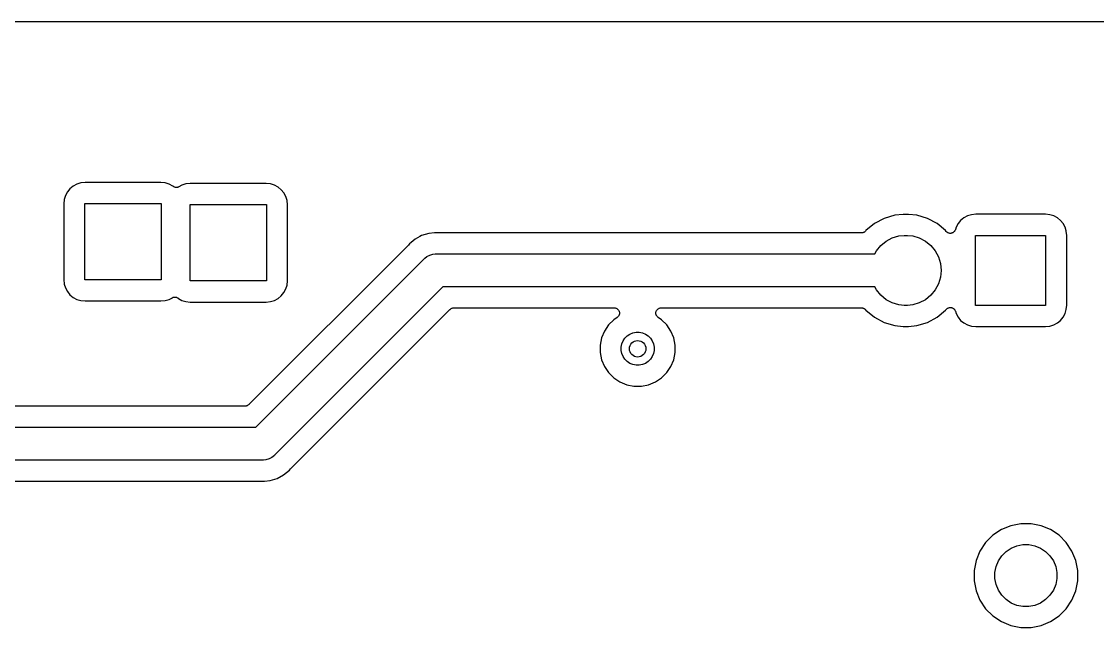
# Model space of a CAD drawing. Extents: x 1.79 to 9.66, y -5.89 to -1.5.
# Drawn here: x 7.325 to 8.352, y -2.077 to -1.499 of the extents above; entities that cross this region are included whole.
import ezdxf

# ---------------------------------------------------------------- set-up
doc = ezdxf.new("R2010")
doc.units = 0
doc.header["$MEASUREMENT"] = 0
doc.layers.add('BLACK', color=7, linetype='CONTINUOUS')

msp = doc.modelspace()

# ---------------------------------------------------------------- linework, layer by layer
at = {"layer": 'BLACK', "linetype": 'CONTINUOUS'}
for p, q in [((2.27921, -1.4986), (9.16855, -1.4986)), ((7.38189, -1.65273), (7.37813, -1.65387)), ((7.38606, -1.65232), (7.38189, -1.65273)), ((7.4584, -1.65232), (7.38606, -1.65232)), ((7.46257, -1.65273), (7.4584, -1.65232)), ((7.46634, -1.65387), (7.46257, -1.65273)), ((7.36911, -1.66128), (7.36725, -1.66475)), ((7.37161, -1.65823), (7.36911, -1.66128)), ((7.37465, -1.65573), (7.37161, -1.65823)), ((7.37813, -1.65387), (7.37465, -1.65573)), ((7.46982, -1.65573), (7.46634, -1.65387)), ((7.47002, -1.6559), (7.46982, -1.65573)), ((7.47041, -1.65616), (7.47002, -1.6559)), ((7.47079, -1.65642), (7.47041, -1.65616)), ((7.47081, -1.65643), (7.47079, -1.65642)), ((7.47083, -1.65644), (7.47081, -1.65643)), ((7.47126, -1.65662), (7.47083, -1.65644)), ((7.47169, -1.6568), (7.47126, -1.65662)), ((7.47171, -1.65681), (7.47169, -1.6568)), ((7.47173, -1.65682), (7.47171, -1.65681)), ((7.47219, -1.65691), (7.47173, -1.65682)), ((7.47265, -1.65701), (7.47219, -1.65691)), ((7.47267, -1.65701), (7.47265, -1.65701)), ((7.47269, -1.65701), (7.47267, -1.65701)), ((7.47316, -1.65701), (7.47269, -1.65701)), ((7.47362, -1.65702), (7.47316, -1.65701)), ((7.47364, -1.65701), (7.47362, -1.65702)), ((7.47367, -1.65701), (7.47364, -1.65701)), ((7.47412, -1.65692), (7.47367, -1.65701)), ((7.47458, -1.65684), (7.47412, -1.65692)), ((7.4746, -1.65683), (7.47458, -1.65684)), ((7.47462, -1.65683), (7.4746, -1.65683)), ((7.47505, -1.65665), (7.47462, -1.65683)), ((7.47549, -1.65648), (7.47505, -1.65665)), ((7.47553, -1.65646), (7.47549, -1.65648)), ((7.47555, -1.65644), (7.47553, -1.65646)), ((7.47553, -1.65646), (7.47553, -1.65646)), ((7.47553, -1.65646), (7.47553, -1.65646)), ((7.47852, -1.65486), (7.47555, -1.65644)), ((7.48229, -1.65371), (7.47852, -1.65486)), ((7.48646, -1.6533), (7.48229, -1.65371)), ((7.5588, -1.6533), (7.48646, -1.6533)), ((7.56296, -1.65371), (7.5588, -1.6533)), ((7.56673, -1.65486), (7.56296, -1.65371)), ((7.57021, -1.65672), (7.56673, -1.65486)), ((7.57325, -1.65921), (7.57021, -1.65672)), ((7.57575, -1.66226), (7.57325, -1.65921)), ((7.57761, -1.66573), (7.57575, -1.66226)), ((7.36611, -1.66852), (7.36569, -1.67269)), ((7.36569, -1.67269), (7.36569, -1.74503)), ((7.36725, -1.66475), (7.36611, -1.66852)), ((7.38582, -1.74528), (7.38582, -1.67244)), ((7.38582, -1.67244), (7.45865, -1.67244)), ((7.45865, -1.67244), (7.45865, -1.74528)), ((7.48621, -1.74626), (7.48621, -1.67343)), ((7.48621, -1.67343), (7.55904, -1.67343)), ((7.55904, -1.67343), (7.55904, -1.74626)), ((7.57875, -1.6695), (7.57761, -1.66573)), ((7.57917, -1.67367), (7.57875, -1.6695)), ((7.57917, -1.74601), (7.57917, -1.67367)), ((8.15881, -1.68353), (8.14873, -1.68659)), ((8.16666, -1.68276), (8.15881, -1.68353)), ((8.17192, -1.68276), (8.16666, -1.68276)), ((8.17977, -1.68353), (8.17192, -1.68276)), ((8.18985, -1.68659), (8.17977, -1.68353)), ((8.23191, -1.68305), (8.22814, -1.68419)), ((8.23607, -1.68263), (8.23191, -1.68305)), ((8.30251, -1.68263), (8.23607, -1.68263)), ((8.30668, -1.68305), (8.30251, -1.68263)), ((8.31045, -1.68419), (8.30668, -1.68305)), ((8.13944, -1.69155), (8.1313, -1.69823)), ((8.14873, -1.68659), (8.13944, -1.69155)), ((8.19914, -1.69155), (8.18985, -1.68659)), ((8.20728, -1.69823), (8.19914, -1.69155)), ((8.21912, -1.69159), (8.21726, -1.69507)), ((8.22162, -1.68855), (8.21912, -1.69159)), ((8.22466, -1.68605), (8.22162, -1.68855)), ((8.22814, -1.68419), (8.22466, -1.68605)), ((8.31392, -1.68605), (8.31045, -1.68419)), ((8.31697, -1.68855), (8.31392, -1.68605)), ((8.31947, -1.69159), (8.31697, -1.68855)), ((8.32132, -1.69507), (8.31947, -1.69159)), ((7.70545, -1.70397), (7.70099, -1.70635)), ((7.7072, -1.70303), (7.70545, -1.70397)), ((7.70545, -1.70397), (7.70545, -1.70397)), ((7.71394, -1.70099), (7.7072, -1.70303)), ((7.71943, -1.70045), (7.71394, -1.70099)), ((7.72094, -1.7003), (7.71943, -1.70045)), ((7.71943, -1.70045), (7.71943, -1.70045)), ((7.72246, -1.70045), (7.72094, -1.7003)), ((7.72267, -1.70045), (7.72246, -1.70045)), ((7.72288, -1.70047), (7.72267, -1.70045)), ((7.72295, -1.70047), (7.72288, -1.70047)), ((8.1271, -1.70047), (7.72295, -1.70047)), ((8.12732, -1.70045), (8.1271, -1.70047)), ((8.12754, -1.70045), (8.12732, -1.70045)), ((8.1278, -1.7004), (8.12754, -1.70045)), ((8.12807, -1.70038), (8.1278, -1.7004)), ((8.12828, -1.70031), (8.12807, -1.70038)), ((8.1285, -1.70027), (8.12828, -1.70031)), ((8.12875, -1.70017), (8.1285, -1.70027)), ((8.12901, -1.7001), (8.12875, -1.70017)), ((8.1292, -1.69999), (8.12901, -1.7001)), ((8.1294, -1.69991), (8.1292, -1.69999)), ((8.12963, -1.69976), (8.1294, -1.69991)), ((8.12987, -1.69964), (8.12963, -1.69976)), ((8.13004, -1.6995), (8.12987, -1.69964)), ((8.13022, -1.69938), (8.13004, -1.6995)), ((8.13041, -1.69919), (8.13022, -1.69938)), ((8.13062, -1.69902), (8.13041, -1.69919)), ((8.13076, -1.69885), (8.13062, -1.69902)), ((8.13092, -1.6987), (8.13076, -1.69885)), ((8.13097, -1.69864), (8.13092, -1.6987)), ((8.1313, -1.69823), (8.13097, -1.69864)), ((8.15642, -1.70515), (8.16273, -1.70324)), ((8.16273, -1.70324), (8.16765, -1.70276)), ((8.16765, -1.70276), (8.17094, -1.70276)), ((8.17094, -1.70276), (8.17585, -1.70324)), ((8.17585, -1.70324), (8.18216, -1.70515)), ((8.20793, -1.69903), (8.20728, -1.69823)), ((8.20827, -1.69936), (8.20793, -1.69903)), ((8.2086, -1.6997), (8.20827, -1.69936)), ((8.20861, -1.69971), (8.2086, -1.6997)), ((8.20862, -1.69972), (8.20861, -1.69971)), ((8.20901, -1.69998), (8.20862, -1.69972)), ((8.20941, -1.70025), (8.20901, -1.69998)), ((8.20942, -1.70025), (8.20941, -1.70025)), ((8.20943, -1.70026), (8.20942, -1.70025)), ((8.20987, -1.70044), (8.20943, -1.70026)), ((8.21031, -1.70063), (8.20987, -1.70044)), ((8.21032, -1.70063), (8.21031, -1.70063)), ((8.21033, -1.70063), (8.21032, -1.70063)), ((8.2108, -1.70073), (8.21033, -1.70063)), ((8.21127, -1.70083), (8.2108, -1.70073)), ((8.21128, -1.70083), (8.21127, -1.70083)), ((8.21129, -1.70083), (8.21128, -1.70083)), ((8.21177, -1.70083), (8.21129, -1.70083)), ((8.21224, -1.70083), (8.21177, -1.70083)), ((8.21225, -1.70083), (8.21224, -1.70083)), ((8.21226, -1.70083), (8.21225, -1.70083)), ((8.21273, -1.70074), (8.21226, -1.70083)), ((8.2132, -1.70065), (8.21273, -1.70074)), ((8.21321, -1.70065), (8.2132, -1.70065)), ((8.21322, -1.70065), (8.21321, -1.70065)), ((8.21366, -1.70047), (8.21322, -1.70065)), ((8.21411, -1.70029), (8.21366, -1.70047)), ((8.21412, -1.70028), (8.21411, -1.70029)), ((8.21413, -1.70028), (8.21412, -1.70028)), ((8.21452, -1.70002), (8.21413, -1.70028)), ((8.21492, -1.69975), (8.21452, -1.70002)), ((8.21493, -1.69975), (8.21492, -1.69975)), ((8.21494, -1.69974), (8.21493, -1.69975)), ((8.21528, -1.69941), (8.21494, -1.69974)), ((8.21562, -1.69907), (8.21528, -1.69941)), ((8.21563, -1.69906), (8.21562, -1.69907)), ((8.21564, -1.69906), (8.21563, -1.69906)), ((8.2159, -1.69867), (8.21564, -1.69906)), ((8.21617, -1.69827), (8.2159, -1.69867)), ((8.21618, -1.69826), (8.21617, -1.69827)), ((8.21637, -1.69782), (8.21618, -1.69825)), ((8.21618, -1.69825), (8.21618, -1.69826)), ((8.21656, -1.69737), (8.21637, -1.69782)), ((8.21657, -1.69735), (8.21656, -1.69737)), ((8.21658, -1.69731), (8.21657, -1.69735)), ((8.21657, -1.69735), (8.21657, -1.69735)), ((8.21657, -1.69735), (8.21657, -1.69735)), ((8.21726, -1.69507), (8.21658, -1.69731)), ((8.23583, -1.76969), (8.23583, -1.70276)), ((8.23583, -1.70276), (8.30276, -1.70276)), ((8.30276, -1.70276), (8.30276, -1.76969)), ((8.3223, -1.6983), (8.32132, -1.69507)), ((8.32247, -1.69883), (8.3223, -1.6983)), ((8.3223, -1.6983), (8.3223, -1.6983)), ((8.32288, -1.703), (8.32247, -1.69883)), ((8.32288, -1.76944), (8.32288, -1.703)), ((7.69425, -1.71236), (7.54225, -1.86436)), ((7.69439, -1.7122), (7.69425, -1.71236)), ((7.69454, -1.71205), (7.69439, -1.7122)), ((7.69458, -1.71199), (7.69454, -1.71205)), ((7.69554, -1.71082), (7.69458, -1.71199)), ((7.69719, -1.70947), (7.69554, -1.71082)), ((7.70099, -1.70635), (7.69719, -1.70947)), ((8.14133, -1.71754), (8.14551, -1.71244)), ((8.14551, -1.71244), (8.15061, -1.70826)), ((8.15061, -1.70826), (8.15642, -1.70515)), ((8.18216, -1.70515), (8.18797, -1.70826)), ((8.18797, -1.70826), (8.19307, -1.71244)), ((8.19307, -1.71244), (8.19725, -1.71754)), ((7.70926, -1.72563), (7.70976, -1.72503)), ((7.70976, -1.72503), (7.71036, -1.72454)), ((7.71036, -1.72454), (7.71215, -1.72306)), ((7.71036, -1.72454), (7.71036, -1.72454)), ((7.71215, -1.72306), (7.71227, -1.723)), ((7.71227, -1.723), (7.71489, -1.7216)), ((7.71489, -1.7216), (7.71786, -1.7207)), ((7.71786, -1.7207), (7.72017, -1.72047)), ((7.72017, -1.72047), (7.72094, -1.7204)), ((7.72094, -1.7204), (7.72172, -1.72047)), ((7.72172, -1.72047), (8.13976, -1.72047)), ((8.13976, -1.72047), (8.14133, -1.71754)), ((8.19725, -1.71754), (8.20036, -1.72335)), ((8.20036, -1.72335), (8.20227, -1.72966)), ((7.54907, -1.88583), (7.70926, -1.72563)), ((8.20227, -1.72966), (8.20292, -1.73622)), ((7.36569, -1.74503), (7.36611, -1.7492)), ((7.45865, -1.74528), (7.38582, -1.74528)), ((8.20227, -1.74278), (8.20036, -1.74909)), ((8.20292, -1.73622), (8.20227, -1.74278)), ((7.36611, -1.7492), (7.36725, -1.75297)), ((7.36725, -1.75297), (7.36911, -1.75644)), ((7.55904, -1.74626), (7.48621, -1.74626)), ((7.72747, -1.75197), (7.56727, -1.91216)), ((7.57575, -1.75743), (7.57761, -1.75395)), ((7.57761, -1.75395), (7.57875, -1.75018)), ((7.57875, -1.75018), (7.57917, -1.74601)), ((8.13976, -1.75197), (7.72747, -1.75197)), ((8.14133, -1.7549), (8.13976, -1.75197)), ((8.14551, -1.76), (8.14133, -1.7549)), ((8.19725, -1.7549), (8.19307, -1.76)), ((8.20036, -1.74909), (8.19725, -1.7549)), ((7.36911, -1.75644), (7.37161, -1.75949)), ((7.37161, -1.75949), (7.37465, -1.76199)), ((7.37465, -1.76199), (7.37813, -1.76384)), ((7.37813, -1.76384), (7.38189, -1.76499)), ((7.38189, -1.76499), (7.38606, -1.7654)), ((7.38606, -1.7654), (7.4584, -1.7654)), ((7.4584, -1.7654), (7.46257, -1.76499)), ((7.46257, -1.76499), (7.46634, -1.76384)), ((7.46634, -1.76384), (7.46931, -1.76226)), ((7.46931, -1.76226), (7.46933, -1.76224)), ((7.46933, -1.76224), (7.46937, -1.76222)), ((7.46933, -1.76224), (7.46933, -1.76224)), ((7.46933, -1.76224), (7.46933, -1.76224)), ((7.46937, -1.76222), (7.46981, -1.76205)), ((7.46981, -1.76205), (7.47024, -1.76187)), ((7.47024, -1.76187), (7.47026, -1.76187)), ((7.47026, -1.76187), (7.47028, -1.76186)), ((7.47028, -1.76186), (7.47074, -1.76178)), ((7.47074, -1.76178), (7.47119, -1.76169)), ((7.47119, -1.76169), (7.47122, -1.76169)), ((7.47122, -1.76169), (7.47124, -1.76168)), ((7.47124, -1.76168), (7.4717, -1.76169)), ((7.4717, -1.76169), (7.47217, -1.76169)), ((7.47217, -1.76169), (7.47219, -1.7617)), ((7.47219, -1.7617), (7.47221, -1.7617)), ((7.47221, -1.7617), (7.47267, -1.76179)), ((7.47267, -1.76179), (7.47313, -1.76188)), ((7.47313, -1.76188), (7.47315, -1.76189)), ((7.47315, -1.76189), (7.47317, -1.7619)), ((7.47317, -1.7619), (7.4736, -1.76208)), ((7.4736, -1.76208), (7.47403, -1.76226)), ((7.47403, -1.76226), (7.47405, -1.76227)), ((7.47405, -1.76227), (7.47407, -1.76228)), ((7.47407, -1.76228), (7.47445, -1.76254)), ((7.47445, -1.76254), (7.47484, -1.7628)), ((7.47484, -1.7628), (7.47504, -1.76297)), ((7.47504, -1.76297), (7.47852, -1.76483)), ((7.47852, -1.76483), (7.48229, -1.76597)), ((7.48229, -1.76597), (7.48646, -1.76638)), ((7.5588, -1.76638), (7.56296, -1.76597)), ((7.56296, -1.76597), (7.56673, -1.76483)), ((7.56673, -1.76483), (7.57021, -1.76297)), ((7.57021, -1.76297), (7.57325, -1.76047)), ((7.57325, -1.76047), (7.57575, -1.75743)), ((8.15061, -1.76418), (8.14551, -1.76)), ((8.15642, -1.76729), (8.15061, -1.76418)), ((8.18797, -1.76418), (8.18216, -1.76729)), ((8.19307, -1.76), (8.18797, -1.76418)), ((7.48646, -1.76638), (7.5588, -1.76638)), ((7.58228, -1.92544), (7.73429, -1.77343)), ((7.73429, -1.77343), (7.7343, -1.77342)), ((7.7343, -1.77342), (7.73434, -1.77338)), ((7.7343, -1.77342), (7.7343, -1.77342)), ((7.7343, -1.77342), (7.7343, -1.77342)), ((7.73434, -1.77338), (7.7347, -1.7731)), ((7.7347, -1.7731), (7.73506, -1.7728)), ((7.73506, -1.7728), (7.73508, -1.77279)), ((7.73508, -1.77279), (7.7351, -1.77278)), ((7.7351, -1.77278), (7.73551, -1.77256)), ((7.73551, -1.77256), (7.73592, -1.77235)), ((7.73592, -1.77235), (7.73594, -1.77234)), ((7.73594, -1.77234), (7.73597, -1.77233)), ((7.73597, -1.77233), (7.73641, -1.7722)), ((7.73641, -1.7722), (7.73685, -1.77206)), ((7.73685, -1.77206), (7.73688, -1.77206)), ((7.73688, -1.77206), (7.7369, -1.77205)), ((7.7369, -1.77205), (7.73736, -1.77201)), ((7.73736, -1.77201), (7.73782, -1.77197)), ((7.73782, -1.77197), (7.89101, -1.77197)), ((7.89101, -1.77197), (7.89106, -1.77197)), ((7.89106, -1.77197), (7.89107, -1.77197)), ((7.89107, -1.77197), (7.89107, -1.77197)), ((7.89107, -1.77197), (7.89108, -1.77197)), ((7.89108, -1.77197), (7.89157, -1.77202)), ((7.89157, -1.77202), (7.89204, -1.77208)), ((7.89204, -1.77208), (7.89204, -1.77208)), ((7.89204, -1.77208), (7.89205, -1.77208)), ((7.89205, -1.77208), (7.89251, -1.77223)), ((7.89251, -1.77223), (7.89297, -1.77237)), ((7.89297, -1.77237), (7.89297, -1.77237)), ((7.89297, -1.77237), (7.89298, -1.77237)), ((7.89298, -1.77237), (7.8934, -1.7726)), ((7.8934, -1.7726), (7.89382, -1.77284)), ((7.89382, -1.77284), (7.89383, -1.77284)), ((7.89383, -1.77284), (7.89383, -1.77284)), ((7.89383, -1.77284), (7.8942, -1.77315)), ((7.8942, -1.77315), (7.89457, -1.77346)), ((7.89457, -1.77346), (7.89458, -1.77347)), ((7.89458, -1.77347), (7.89458, -1.77347)), ((7.89458, -1.77347), (7.89488, -1.77385)), ((7.89488, -1.77385), (7.89519, -1.77422)), ((7.89519, -1.77422), (7.89519, -1.77423)), ((7.89519, -1.77423), (7.89519, -1.77423)), ((7.89519, -1.77423), (7.89542, -1.77466)), ((7.89542, -1.77466), (7.89564, -1.77508)), ((7.89564, -1.77508), (7.89564, -1.77509)), ((7.89564, -1.77509), (7.89564, -1.7751)), ((7.89564, -1.7751), (7.89578, -1.77555)), ((7.89578, -1.77555), (7.89592, -1.77602)), ((7.89592, -1.77602), (7.89592, -1.77603)), ((7.89592, -1.77603), (7.89592, -1.77603)), ((7.89592, -1.77603), (7.89596, -1.77651)), ((7.93076, -1.77692), (7.93081, -1.77645)), ((7.93081, -1.77645), (7.93087, -1.77596)), ((7.93087, -1.77595), (7.93101, -1.7755)), ((7.93087, -1.77596), (7.93087, -1.77595)), ((7.93087, -1.77596), (7.93087, -1.77596)), ((7.93101, -1.7755), (7.93115, -1.77503)), ((7.93115, -1.77503), (7.93116, -1.77503)), ((7.93116, -1.77502), (7.93139, -1.7746)), ((7.93116, -1.77503), (7.93116, -1.77502)), ((7.93139, -1.7746), (7.93162, -1.77417)), ((7.93162, -1.77417), (7.93163, -1.77416)), ((7.93162, -1.77417), (7.93162, -1.77417)), ((7.93163, -1.77416), (7.93193, -1.77379)), ((7.93193, -1.77379), (7.93224, -1.77342)), ((7.93224, -1.77342), (7.93225, -1.77342)), ((7.93225, -1.77341), (7.93263, -1.7731)), ((7.93225, -1.77342), (7.93225, -1.77341)), ((7.93263, -1.7731), (7.933, -1.7728)), ((7.933, -1.7728), (7.933, -1.7728)), ((7.933, -1.7728), (7.93301, -1.7728)), ((7.93301, -1.7728), (7.93344, -1.77257)), ((7.93344, -1.77257), (7.93386, -1.77235)), ((7.93386, -1.77235), (7.93386, -1.77234)), ((7.93386, -1.77234), (7.93387, -1.77234)), ((7.93387, -1.77234), (7.93433, -1.7722)), ((7.93433, -1.7722), (7.93479, -1.77206)), ((7.93479, -1.77206), (7.9348, -1.77206)), ((7.9348, -1.77206), (7.93529, -1.77202)), ((7.9348, -1.77206), (7.9348, -1.77206)), ((7.93529, -1.77202), (7.93576, -1.77197)), ((7.93576, -1.77197), (8.1271, -1.77197)), ((8.1271, -1.77197), (8.12717, -1.77197)), ((8.12717, -1.77197), (8.12739, -1.77199)), ((8.12739, -1.77199), (8.12761, -1.77199)), ((8.12761, -1.77199), (8.12787, -1.77205)), ((8.12787, -1.77205), (8.12814, -1.77208)), ((8.12814, -1.77208), (8.12835, -1.77214)), ((8.12835, -1.77214), (8.12856, -1.77219)), ((8.12856, -1.77219), (8.12881, -1.77229)), ((8.12881, -1.77229), (8.12907, -1.77237)), ((8.12907, -1.77237), (8.12926, -1.77248)), ((8.12926, -1.77248), (8.12946, -1.77256)), ((8.12946, -1.77256), (8.12969, -1.77271)), ((8.12969, -1.77271), (8.12992, -1.77284)), ((8.12992, -1.77284), (8.13009, -1.77298)), ((8.13009, -1.77298), (8.13028, -1.77311)), ((8.13028, -1.77311), (8.13047, -1.7733)), ((8.13047, -1.7733), (8.13067, -1.77347)), ((8.13067, -1.77347), (8.13081, -1.77364)), ((8.13081, -1.77364), (8.13097, -1.7738)), ((8.13097, -1.7738), (8.1313, -1.77421)), ((8.1313, -1.77421), (8.13944, -1.78089)), ((8.16273, -1.7692), (8.15642, -1.76729)), ((8.16765, -1.76969), (8.16273, -1.7692)), ((8.17094, -1.76969), (8.16765, -1.76969)), ((8.17585, -1.7692), (8.17094, -1.76969)), ((8.18216, -1.76729), (8.17585, -1.7692)), ((8.19914, -1.78089), (8.20728, -1.77421)), ((8.20728, -1.77421), (8.20793, -1.77342)), ((8.20793, -1.77342), (8.20796, -1.77338)), ((8.20796, -1.77338), (8.20798, -1.77336)), ((8.20796, -1.77338), (8.20796, -1.77338)), ((8.20796, -1.77338), (8.20796, -1.77338)), ((8.20798, -1.77336), (8.20832, -1.77303)), ((8.20832, -1.77303), (8.20866, -1.77269)), ((8.20866, -1.77269), (8.20867, -1.77269)), ((8.20867, -1.77268), (8.20908, -1.77242)), ((8.20867, -1.77269), (8.20867, -1.77268)), ((8.20908, -1.77242), (8.20947, -1.77216)), ((8.20947, -1.77216), (8.20948, -1.77216)), ((8.20948, -1.77216), (8.20949, -1.77215)), ((8.20949, -1.77215), (8.20993, -1.77197)), ((8.20993, -1.77197), (8.21038, -1.77179)), ((8.21038, -1.77179), (8.21039, -1.77179)), ((8.21039, -1.77179), (8.2104, -1.77179)), ((8.2104, -1.77179), (8.21086, -1.7717)), ((8.21086, -1.7717), (8.21134, -1.77161)), ((8.21134, -1.77161), (8.21135, -1.77161)), ((8.21135, -1.77161), (8.21136, -1.77161)), ((8.21136, -1.77161), (8.21183, -1.77161)), ((8.21183, -1.77161), (8.21231, -1.77161)), ((8.21231, -1.77161), (8.21232, -1.77162)), ((8.21232, -1.77162), (8.21233, -1.77162)), ((8.21233, -1.77162), (8.21279, -1.77171)), ((8.21279, -1.77171), (8.21327, -1.77181)), ((8.21327, -1.77181), (8.21328, -1.77181)), ((8.21328, -1.77181), (8.21329, -1.77182)), ((8.21329, -1.77182), (8.21372, -1.772)), ((8.21372, -1.772), (8.21417, -1.77219)), ((8.21417, -1.77219), (8.21418, -1.77219)), ((8.21418, -1.77219), (8.21419, -1.7722)), ((8.21419, -1.7722), (8.21458, -1.77246)), ((8.21458, -1.77246), (8.21498, -1.77273)), ((8.21498, -1.77273), (8.21499, -1.77274)), ((8.21499, -1.77274), (8.21499, -1.77274)), ((8.21499, -1.77274), (8.21533, -1.77308)), ((8.21533, -1.77308), (8.21567, -1.77342)), ((8.21567, -1.77342), (8.21567, -1.77343)), ((8.21567, -1.77343), (8.21568, -1.77344)), ((8.21568, -1.77344), (8.21594, -1.77384)), ((8.21594, -1.77384), (8.21621, -1.77423)), ((8.21621, -1.77423), (8.21621, -1.77424)), ((8.21621, -1.77424), (8.21622, -1.77425)), ((8.21622, -1.77425), (8.21639, -1.77468)), ((8.21639, -1.77468), (8.21658, -1.77514)), ((8.21658, -1.77514), (8.21726, -1.77738)), ((8.30276, -1.76969), (8.23583, -1.76969)), ((8.32132, -1.77738), (8.32247, -1.77361)), ((8.32247, -1.77361), (8.32288, -1.76944)), ((7.8906, -1.78326), (7.88562, -1.78824)), ((7.89379, -1.78113), (7.8906, -1.78326)), ((7.89416, -1.78082), (7.89379, -1.78113)), ((7.89453, -1.78052), (7.89416, -1.78082)), ((7.89454, -1.78051), (7.89453, -1.78052)), ((7.89485, -1.78013), (7.89454, -1.78051)), ((7.89454, -1.78051), (7.89454, -1.78051)), ((7.89515, -1.77976), (7.89485, -1.78013)), ((7.89516, -1.77976), (7.89515, -1.77976)), ((7.89539, -1.77933), (7.89516, -1.77975)), ((7.89516, -1.77975), (7.89516, -1.77976)), ((7.89562, -1.77891), (7.89539, -1.77933)), ((7.89576, -1.77844), (7.89562, -1.77889)), ((7.89562, -1.77889), (7.89562, -1.7789)), ((7.89562, -1.7789), (7.89562, -1.77891)), ((7.89591, -1.77797), (7.89576, -1.77844)), ((7.89596, -1.77749), (7.89591, -1.77796)), ((7.89591, -1.77796), (7.89591, -1.77797)), ((7.89591, -1.77797), (7.89591, -1.77797)), ((7.89596, -1.77651), (7.89601, -1.77699)), ((7.89601, -1.777), (7.89596, -1.77749)), ((7.89601, -1.77699), (7.89601, -1.777)), ((7.89601, -1.777), (7.89601, -1.777)), ((7.93076, -1.77693), (7.93076, -1.77692)), ((7.93081, -1.77741), (7.93076, -1.77693)), ((7.93076, -1.77693), (7.93076, -1.77693)), ((7.93085, -1.77789), (7.93081, -1.77741)), ((7.93085, -1.7779), (7.93085, -1.77789)), ((7.93085, -1.77791), (7.93085, -1.7779)), ((7.93099, -1.77836), (7.93085, -1.77791)), ((7.93112, -1.77883), (7.93099, -1.77836)), ((7.93113, -1.77884), (7.93112, -1.77883)), ((7.93135, -1.77927), (7.93113, -1.77884)), ((7.93113, -1.77884), (7.93113, -1.77884)), ((7.93157, -1.7797), (7.93135, -1.77927)), ((7.93158, -1.7797), (7.93157, -1.7797)), ((7.93158, -1.77971), (7.93158, -1.7797)), ((7.93188, -1.78008), (7.93158, -1.77971)), ((7.93218, -1.78046), (7.93188, -1.78008)), ((7.93219, -1.78046), (7.93218, -1.78046)), ((7.93219, -1.78047), (7.93219, -1.78046)), ((7.93255, -1.78077), (7.93219, -1.78047)), ((7.93293, -1.78109), (7.93255, -1.78077)), ((7.93294, -1.78109), (7.93293, -1.78109)), ((7.93299, -1.78113), (7.93294, -1.78109)), ((7.93294, -1.78109), (7.93294, -1.78109)), ((7.93294, -1.78109), (7.93294, -1.78109)), ((7.93617, -1.78326), (7.93299, -1.78113)), ((7.94115, -1.78824), (7.93617, -1.78326)), ((8.13944, -1.78089), (8.14873, -1.78585)), ((8.14873, -1.78585), (8.15881, -1.78891)), ((8.17977, -1.78891), (8.18985, -1.78585)), ((8.18985, -1.78585), (8.19914, -1.78089)), ((8.21726, -1.77738), (8.21912, -1.78085)), ((8.21912, -1.78085), (8.22162, -1.7839)), ((8.22162, -1.7839), (8.22466, -1.78639)), ((8.22466, -1.78639), (8.22814, -1.78825)), ((8.31045, -1.78825), (8.31392, -1.78639)), ((8.31392, -1.78639), (8.31697, -1.7839)), ((8.31697, -1.7839), (8.31947, -1.78085)), ((8.31947, -1.78085), (8.32132, -1.77738)), ((7.88171, -1.79409), (7.87901, -1.8006)), ((7.88562, -1.78824), (7.88171, -1.79409)), ((7.90593, -1.79707), (7.90879, -1.79588)), ((7.90879, -1.79588), (7.91183, -1.79528)), ((7.91183, -1.79528), (7.91494, -1.79528)), ((7.91494, -1.79528), (7.91798, -1.79588)), ((7.91798, -1.79588), (7.92085, -1.79707)), ((7.94507, -1.79409), (7.94115, -1.78824)), ((7.94776, -1.8006), (7.94507, -1.79409)), ((8.15881, -1.78891), (8.16666, -1.78969)), ((8.16666, -1.78969), (8.17192, -1.78969)), ((8.17192, -1.78969), (8.17977, -1.78891)), ((8.22814, -1.78825), (8.23191, -1.7894)), ((8.23191, -1.7894), (8.23607, -1.78981)), ((8.23607, -1.78981), (8.30251, -1.78981)), ((8.30251, -1.78981), (8.30668, -1.7894)), ((8.30668, -1.7894), (8.31045, -1.78825)), ((7.87901, -1.8006), (7.87764, -1.8075)), ((7.89764, -1.80947), (7.89824, -1.80643)), ((7.89824, -1.80643), (7.89943, -1.80356)), ((7.89943, -1.80356), (7.90115, -1.80098)), ((7.90115, -1.80098), (7.90335, -1.79879)), ((7.90335, -1.79879), (7.90593, -1.79707)), ((7.92085, -1.79707), (7.92342, -1.79879)), ((7.92342, -1.79879), (7.92562, -1.80098)), ((7.92562, -1.80098), (7.92734, -1.80356)), ((7.92734, -1.80356), (7.92853, -1.80643)), ((7.92853, -1.80643), (7.92913, -1.80947)), ((7.94913, -1.8075), (7.94776, -1.8006)), ((7.87764, -1.8075), (7.87764, -1.81454)), ((7.87764, -1.81454), (7.87901, -1.82145)), ((7.89764, -1.81257), (7.89764, -1.80947)), ((7.89824, -1.81562), (7.89764, -1.81257)), ((7.89943, -1.81848), (7.89824, -1.81562)), ((7.92853, -1.81562), (7.92734, -1.81848)), ((7.92913, -1.81257), (7.92853, -1.81562)), ((7.92913, -1.80947), (7.92913, -1.81257)), ((7.94776, -1.82145), (7.94913, -1.81454)), ((7.94913, -1.81454), (7.94913, -1.8075)), ((7.87901, -1.82145), (7.88171, -1.82796)), ((7.90115, -1.82106), (7.89943, -1.81848)), ((7.90335, -1.82326), (7.90115, -1.82106)), ((7.90593, -1.82498), (7.90335, -1.82326)), ((7.90879, -1.82617), (7.90593, -1.82498)), ((7.91183, -1.82677), (7.90879, -1.82617)), ((7.91494, -1.82677), (7.91183, -1.82677)), ((7.91798, -1.82617), (7.91494, -1.82677)), ((7.92085, -1.82498), (7.91798, -1.82617)), ((7.92342, -1.82326), (7.92085, -1.82498)), ((7.92562, -1.82106), (7.92342, -1.82326)), ((7.92734, -1.81848), (7.92562, -1.82106)), ((7.94507, -1.82796), (7.94776, -1.82145)), ((7.88171, -1.82796), (7.88562, -1.83381)), ((7.88562, -1.83381), (7.8906, -1.83879)), ((7.93617, -1.83879), (7.94115, -1.83381)), ((7.94115, -1.83381), (7.94507, -1.82796)), ((7.8906, -1.83879), (7.89645, -1.8427)), ((7.89645, -1.8427), (7.90296, -1.8454)), ((7.90296, -1.8454), (7.90986, -1.84677)), ((7.90986, -1.84677), (7.91691, -1.84677)), ((7.91691, -1.84677), (7.92381, -1.8454)), ((7.92381, -1.8454), (7.93032, -1.8427)), ((7.93032, -1.8427), (7.93617, -1.83879)), ((7.53871, -1.86583), (6.97651, -1.86583)), ((7.53917, -1.86578), (7.53871, -1.86583)), ((7.53963, -1.86574), (7.53917, -1.86578)), ((7.53966, -1.86573), (7.53963, -1.86574)), ((7.53968, -1.86573), (7.53966, -1.86573)), ((7.54012, -1.8656), (7.53968, -1.86573)), ((7.54057, -1.86547), (7.54012, -1.8656)), ((7.54059, -1.86546), (7.54057, -1.86547)), ((7.54062, -1.86545), (7.54059, -1.86546)), ((7.54103, -1.86523), (7.54062, -1.86545)), ((7.54144, -1.86502), (7.54103, -1.86523)), ((7.54146, -1.865), (7.54144, -1.86502)), ((7.54148, -1.86499), (7.54146, -1.865)), ((7.54184, -1.8647), (7.54148, -1.86499)), ((7.5422, -1.86441), (7.54184, -1.8647)), ((7.54223, -1.86438), (7.5422, -1.86441)), ((7.54224, -1.86437), (7.54223, -1.86438)), ((7.54225, -1.86436), (7.54224, -1.86437)), ((7.54224, -1.86437), (7.54224, -1.86437)), ((6.91616, -1.88583), (7.54907, -1.88583)), ((7.55482, -1.91732), (6.87891, -1.91732)), ((7.55559, -1.9174), (7.55482, -1.91732)), ((7.55636, -1.91732), (7.55559, -1.9174)), ((7.55868, -1.91709), (7.55636, -1.91732)), ((7.55636, -1.91732), (7.55636, -1.91732)), ((7.56165, -1.91619), (7.55868, -1.91709)), ((7.56438, -1.91473), (7.56165, -1.91619)), ((7.56678, -1.91276), (7.56438, -1.91473)), ((7.56727, -1.91216), (7.56678, -1.91276)), ((7.57555, -1.93144), (7.58099, -1.92697)), ((7.58099, -1.92697), (7.58195, -1.9258)), ((7.58195, -1.9258), (7.582, -1.92575)), ((7.582, -1.92575), (7.58215, -1.9256)), ((7.58215, -1.9256), (7.58228, -1.92544)), ((6.88014, -1.93732), (7.55359, -1.93732)), ((7.55359, -1.93732), (7.55366, -1.93732)), ((7.55366, -1.93732), (7.55387, -1.93735)), ((7.55387, -1.93735), (7.55408, -1.93735)), ((7.55408, -1.93735), (7.55559, -1.9375)), ((7.55559, -1.9375), (7.5571, -1.93735)), ((7.5571, -1.93735), (7.55711, -1.93735)), ((7.55711, -1.93735), (7.5626, -1.93681)), ((7.5626, -1.93681), (7.56934, -1.93476)), ((7.56934, -1.93476), (7.57555, -1.93144)), ((8.26948, -1.97991), (8.26047, -1.98365)), ((8.27906, -1.97801), (8.26948, -1.97991)), ((8.28882, -1.97801), (8.27906, -1.97801)), ((8.29839, -1.97991), (8.28882, -1.97801)), ((8.30741, -1.98365), (8.29839, -1.97991)), ((8.25235, -1.98907), (8.24545, -1.99597)), ((8.26047, -1.98365), (8.25235, -1.98907)), ((8.31552, -1.98907), (8.30741, -1.98365)), ((8.32242, -1.99597), (8.31552, -1.98907)), ((8.24545, -1.99597), (8.24003, -2.00409)), ((8.2651, -2.00461), (8.26994, -2.00137)), ((8.26994, -2.00137), (8.27532, -1.99914)), ((8.27532, -1.99914), (8.28103, -1.99801)), ((8.28103, -1.99801), (8.28685, -1.99801)), ((8.28685, -1.99801), (8.29256, -1.99914)), ((8.29256, -1.99914), (8.29793, -2.00137)), ((8.29793, -2.00137), (8.30277, -2.00461)), ((8.32785, -2.00409), (8.32242, -1.99597)), ((8.24003, -2.00409), (8.23629, -2.01311)), ((8.25775, -2.01356), (8.26098, -2.00872)), ((8.26098, -2.00872), (8.2651, -2.00461)), ((8.30277, -2.00461), (8.30689, -2.00872)), ((8.30689, -2.00872), (8.31012, -2.01356)), ((8.33158, -2.01311), (8.32785, -2.00409)), ((8.23629, -2.01311), (8.23439, -2.02268)), ((8.23439, -2.02268), (8.23439, -2.03244)), ((8.25439, -2.02465), (8.25552, -2.01894)), ((8.25552, -2.01894), (8.25775, -2.01356)), ((8.31012, -2.01356), (8.31235, -2.01894)), ((8.31235, -2.01894), (8.31349, -2.02465)), ((8.33349, -2.02268), (8.33158, -2.01311)), ((8.33349, -2.03244), (8.33349, -2.02268)), ((8.23439, -2.03244), (8.23629, -2.04201)), ((8.25439, -2.03047), (8.25439, -2.02465)), ((8.25552, -2.03618), (8.25439, -2.03047)), ((8.31349, -2.03047), (8.31235, -2.03618)), ((8.31349, -2.02465), (8.31349, -2.03047)), ((8.33158, -2.04201), (8.33349, -2.03244)), ((8.23629, -2.04201), (8.24003, -2.05103)), ((8.25775, -2.04156), (8.25552, -2.03618)), ((8.26098, -2.0464), (8.25775, -2.04156)), ((8.31012, -2.04156), (8.30689, -2.0464)), ((8.31235, -2.03618), (8.31012, -2.04156)), ((8.32785, -2.05103), (8.33158, -2.04201)), ((8.24003, -2.05103), (8.24545, -2.05915)), ((8.2651, -2.05051), (8.26098, -2.0464)), ((8.26994, -2.05375), (8.2651, -2.05051)), ((8.30277, -2.05051), (8.29793, -2.05375)), ((8.30689, -2.0464), (8.30277, -2.05051)), ((8.32242, -2.05915), (8.32785, -2.05103)), ((8.24545, -2.05915), (8.25235, -2.06605)), ((8.27532, -2.05597), (8.26994, -2.05375)), ((8.28103, -2.05711), (8.27532, -2.05597)), ((8.28685, -2.05711), (8.28103, -2.05711)), ((8.29256, -2.05597), (8.28685, -2.05711)), ((8.29793, -2.05375), (8.29256, -2.05597)), ((8.31552, -2.06605), (8.32242, -2.05915)), ((8.25235, -2.06605), (8.26047, -2.07147)), ((8.26047, -2.07147), (8.26948, -2.0752)), ((8.29839, -2.0752), (8.30741, -2.07147)), ((8.30741, -2.07147), (8.31552, -2.06605)), ((8.26948, -2.0752), (8.27906, -2.07711)), ((8.27906, -2.07711), (8.28882, -2.07711)), ((8.28882, -2.07711), (8.29839, -2.0752))]:
    msp.add_line(p, q, dxfattribs=at)
at = {"layer": 'BLACK'}
msp.add_circle((7.91339, -1.81102), 0.00787, dxfattribs=at)

doc.saveas('drawing.dxf')
